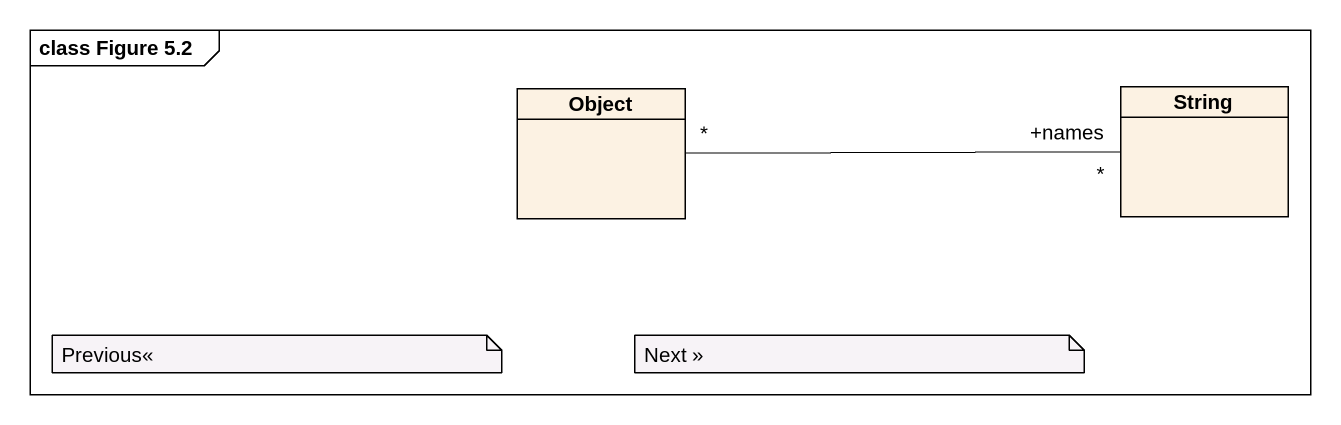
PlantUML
@startuml
mainframe class Figure 5.2
hide circle
hide empty members
class "Object" as Object_
class String
String "+names\n*" -left- "*" Object_
note as N1
  Previous<<
end note
note as N2
  Next >>
end note
@enduml
